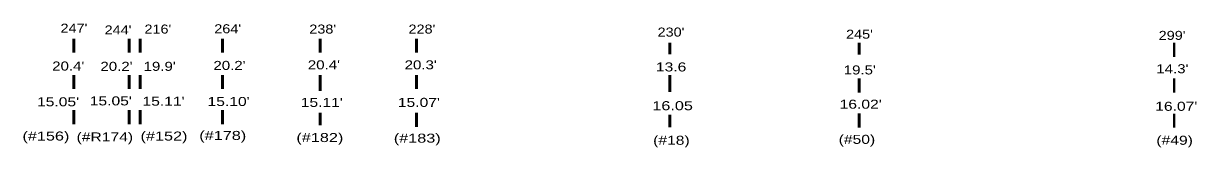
# Model space of a CAD drawing. Extents: x 2137484.08 to 2137492.08, y 2137477.17 to 2137482.81.
# Drawn here: x 2137488.166 to 2137492.08, y 2137479.307 to 2137479.719 of the extents above; entities that cross this region are included whole.
import ezdxf
from ezdxf.enums import TextEntityAlignment as Align

# ---------------------------------------------------------------- set-up
doc = ezdxf.new("R2010")
doc.units = 0
doc.header["$LTSCALE"] = 0.012
doc.layers.add('1', color=7, linetype='Continuous', lineweight=53)

msp = doc.modelspace()

# ---------------------------------------------------------------- linework, layer by layer
at = {"layer": '1'}
for p, q in [((2137488.334, 2137479.623), (2137488.334, 2137479.669)), ((2137488.519, 2137479.623), (2137488.519, 2137479.669)), ((2137488.556, 2137479.623), (2137488.556, 2137479.669)), ((2137488.83, 2137479.623), (2137488.83, 2137479.669)), ((2137489.156, 2137479.623), (2137489.156, 2137479.669)), ((2137489.477, 2137479.623), (2137489.477, 2137479.669)), ((2137490.323, 2137479.617), (2137490.323, 2137479.655)), ((2137490.955, 2137479.616), (2137490.955, 2137479.655)), ((2137488.334, 2137479.502), (2137488.334, 2137479.548)), ((2137488.519, 2137479.502), (2137488.519, 2137479.548)), ((2137488.556, 2137479.502), (2137488.556, 2137479.548)), ((2137488.83, 2137479.502), (2137488.83, 2137479.548)), ((2137489.156, 2137479.496), (2137489.156, 2137479.548)), ((2137489.477, 2137479.502), (2137489.477, 2137479.548)), ((2137490.323, 2137479.492), (2137490.323, 2137479.548)), ((2137490.955, 2137479.49), (2137490.955, 2137479.536)), ((2137488.334, 2137479.385), (2137488.334, 2137479.431)), ((2137488.519, 2137479.385), (2137488.519, 2137479.431)), ((2137488.556, 2137479.385), (2137488.556, 2137479.431)), ((2137488.83, 2137479.385), (2137488.83, 2137479.431)), ((2137489.156, 2137479.381), (2137489.156, 2137479.422)), ((2137489.477, 2137479.376), (2137489.477, 2137479.422)), ((2137490.323, 2137479.375), (2137490.323, 2137479.416)), ((2137490.955, 2137479.374), (2137490.955, 2137479.42))]:
    msp.add_line(p, q, dxfattribs=at)
at = {"layer": '1', "lineweight": 40}
for p, q in [((2137492.005, 2137479.609), (2137492.005, 2137479.655)), ((2137492.005, 2137479.49), (2137492.005, 2137479.536)), ((2137492.005, 2137479.373), (2137492.005, 2137479.419))]:
    msp.add_line(p, q, dxfattribs=at)

# ---------------------------------------------------------------- texts
at = {"layer": '1'}
for s, width, p in [("247'", 1.2, (2137488.3345, 2137479.689)), ("216'", 1.2, (2137488.6145, 2137479.686)), ("264'", 1.2, (2137488.8475, 2137479.687)), ("238'", 1.2, (2137489.1645, 2137479.686)), ("228'", 1.2, (2137489.4955, 2137479.686)), ("244'", 1.2, (2137488.4815, 2137479.683)), ("230'", 1.2, (2137490.3265, 2137479.676)), ("245'", 1.2, (2137490.9555, 2137479.669)), ("299'", 1.2, (2137491.9985, 2137479.665)), ("20.4'", 1.25, (2137488.3155, 2137479.563)), ("20.2'", 1.25, (2137488.4765, 2137479.562)), ("19.9'", 1.25, (2137488.6205, 2137479.562)), ("20.2'", 1.25, (2137488.8535, 2137479.565)), ("20.4'", 1.25, (2137489.1685, 2137479.567)), ("20.3'", 1.25, (2137489.4915, 2137479.567)), ('13.6', 1.3, (2137490.327, 2137479.56)), ("19.5'", 1.25, (2137490.9565, 2137479.55)), ("14.3'", 1.25, (2137491.9995, 2137479.554)), ("15.05'", 1.3, (2137488.2815, 2137479.444)), ("15.05'", 1.3, (2137488.4575, 2137479.447)), ("15.11'", 1.3, (2137488.6335, 2137479.446)), ("15.10'", 1.3, (2137488.8505, 2137479.445)), ("15.11'", 1.3, (2137489.1615, 2137479.442)), ("15.07'", 1.3, (2137489.4855, 2137479.442)), ('16.05', 1.35, (2137490.332, 2137479.431)), ("16.02'", 1.3, (2137490.9595, 2137479.436)), ("16.07'", 1.3, (2137492.0125, 2137479.429)), ('(#156)', 1.35, (2137488.241, 2137479.33)), ('(#R174)', 1.3, (2137488.4375, 2137479.327)), ('(#152)', 1.35, (2137488.635, 2137479.33)), ('(#178)', 1.35, (2137488.831, 2137479.332)), ('(#182)', 1.35, (2137489.155, 2137479.325)), ('(#183)', 1.35, (2137489.48, 2137479.323)), ('(#18)', 1.3, (2137490.328, 2137479.316)), ('(#50)', 1.3, (2137490.947, 2137479.319)), ('(#49)', 1.3, (2137492.007, 2137479.316))]:
    msp.add_text(s, height=0.03, dxfattribs=dict(at, width=width)).set_placement(p, align=Align.CENTER)

doc.saveas('drawing.dxf')
